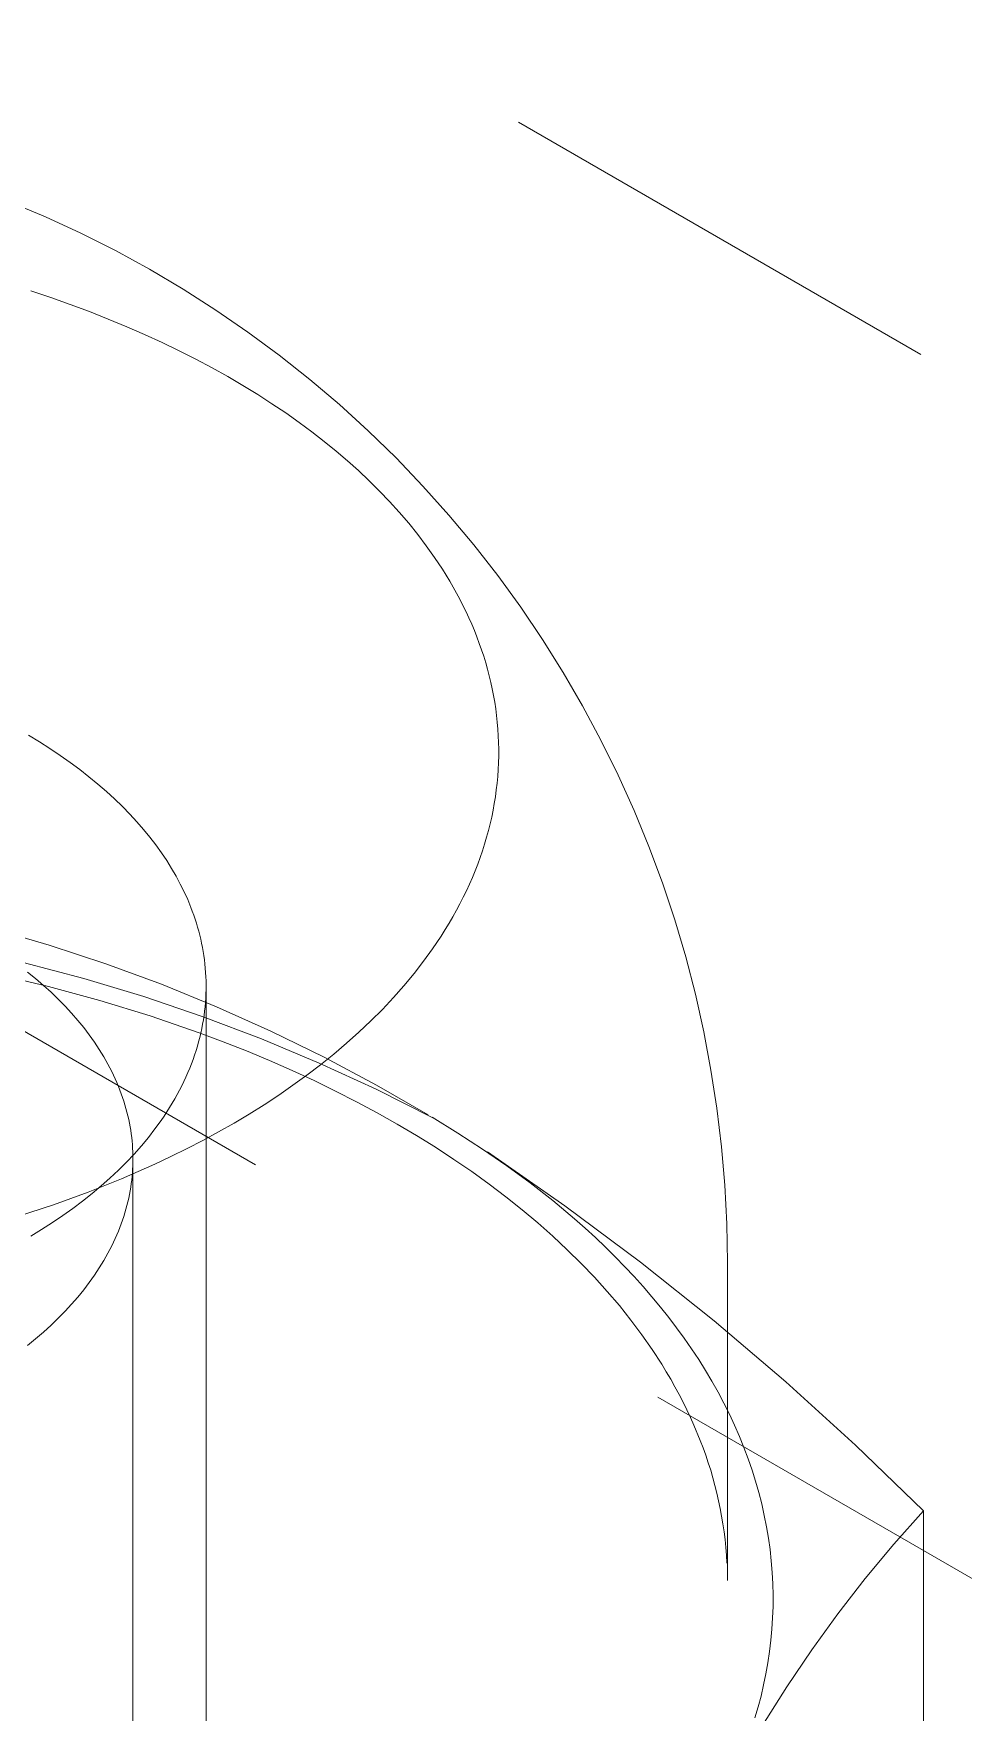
# Model space of a CAD drawing. Header units: inches. Extents: x -14 to 184, y -4 to 134.
# Drawn here: x 111.7671 to 111.9672, y 58.481 to 58.8424 of the extents above; entities that cross this region are included whole.
import ezdxf

# ---------------------------------------------------------------- set-up
doc = ezdxf.new("R2010")
doc.units = ezdxf.units.IN
doc.linetypes.add('HIDDEN', pattern=[1.905, 1.27, -0.635])
doc.layers.add('ZANO_R', color=7, linetype='Continuous', lineweight=0)
doc.layers.add('ZANO_R_przerywana', color=250, linetype='HIDDEN', lineweight=0)

msp = doc.modelspace()

# ---------------------------------------------------------------- linework, layer by layer
at = {"layer": 'ZANO_R'}
for p, q in [((111.76189, 58.8062), (111.76961, 58.80295)), ((111.76961, 58.80295), (111.77722, 58.79944)), ((111.77722, 58.79944), (111.7847, 58.79568)), ((111.7847, 58.79568), (111.79205, 58.79166)), ((111.79205, 58.79166), (111.79926, 58.78739)), ((111.76645, 58.78699), (111.77075, 58.78556)), ((111.77075, 58.78556), (111.77497, 58.78408)), ((111.79926, 58.78739), (111.80632, 58.78288)), ((111.77497, 58.78408), (111.77911, 58.78253)), ((111.77911, 58.78253), (111.78316, 58.78094)), ((111.80632, 58.78288), (111.81322, 58.77814)), ((111.78316, 58.78094), (111.78711, 58.7793)), ((111.78711, 58.7793), (111.79098, 58.77761)), ((111.81322, 58.77814), (111.81996, 58.77316)), ((111.79098, 58.77761), (111.79475, 58.77588)), ((111.79475, 58.77588), (111.79843, 58.77411)), ((111.79843, 58.77411), (111.80201, 58.77229)), ((111.80201, 58.77229), (111.80548, 58.77044)), ((111.81996, 58.77316), (111.82652, 58.76795)), ((111.80548, 58.77044), (111.80886, 58.76856)), ((111.80886, 58.76856), (111.81214, 58.76664)), ((111.82652, 58.76795), (111.83291, 58.76252)), ((111.81214, 58.76664), (111.81531, 58.76469)), ((111.81531, 58.76469), (111.81838, 58.76272)), ((111.81838, 58.76272), (111.82134, 58.76072)), ((111.82134, 58.76072), (111.82421, 58.7587)), ((111.83291, 58.76252), (111.8391, 58.75688)), ((111.82421, 58.7587), (111.82696, 58.75666)), ((111.82696, 58.75666), (111.82962, 58.7546)), ((111.8391, 58.75688), (111.8451, 58.75103)), ((111.82962, 58.7546), (111.83217, 58.75252)), ((111.83217, 58.75252), (111.83462, 58.75043)), ((111.83462, 58.75043), (111.83698, 58.74831)), ((111.8451, 58.75103), (111.85089, 58.74499)), ((111.83698, 58.74831), (111.83929, 58.74614)), ((111.83929, 58.74614), (111.84153, 58.74392)), ((111.84153, 58.74392), (111.8437, 58.74165)), ((111.85089, 58.74499), (111.85648, 58.73874)), ((111.8437, 58.74165), (111.8458, 58.73934)), ((111.8458, 58.73934), (111.84782, 58.73698)), ((111.85648, 58.73874), (111.86185, 58.73231)), ((111.84782, 58.73698), (111.84976, 58.73458)), ((111.84976, 58.73458), (111.85161, 58.73213)), ((111.85161, 58.73213), (111.85338, 58.72963)), ((111.86185, 58.73231), (111.867, 58.7257)), ((111.85338, 58.72963), (111.85506, 58.7271)), ((111.85506, 58.7271), (111.85664, 58.72453)), ((111.85664, 58.72453), (111.85739, 58.72323)), ((111.867, 58.7257), (111.87192, 58.71893)), ((111.85739, 58.72323), (111.85812, 58.72192)), ((111.85812, 58.72192), (111.85883, 58.7206)), ((111.85883, 58.7206), (111.8595, 58.71927)), ((111.8595, 58.71927), (111.86016, 58.71793)), ((111.86016, 58.71793), (111.86078, 58.71658)), ((111.86078, 58.71658), (111.86138, 58.71523)), ((111.87192, 58.71893), (111.87661, 58.71198)), ((111.86138, 58.71523), (111.86195, 58.71387)), ((111.86195, 58.71387), (111.8625, 58.7125)), ((111.8625, 58.7125), (111.86301, 58.71112)), ((111.86301, 58.71112), (111.8635, 58.70974)), ((111.8635, 58.70974), (111.86396, 58.70835)), ((111.87661, 58.71198), (111.88106, 58.70488)), ((111.86396, 58.70835), (111.86439, 58.70695)), ((111.86439, 58.70695), (111.86479, 58.70555)), ((111.86479, 58.70555), (111.86516, 58.70414)), ((111.86516, 58.70414), (111.8655, 58.70272)), ((111.8655, 58.70272), (111.86581, 58.7013)), ((111.88106, 58.70488), (111.88526, 58.69764)), ((111.86581, 58.7013), (111.86609, 58.69987)), ((111.86609, 58.69987), (111.86633, 58.69844)), ((111.86633, 58.69844), (111.86655, 58.69701)), ((111.86655, 58.69701), (111.86674, 58.69557)), ((111.86674, 58.69557), (111.86689, 58.69413)), ((111.88526, 58.69764), (111.88921, 58.69025)), ((111.76831, 58.68994), (111.76595, 58.69136)), ((111.86689, 58.69413), (111.86702, 58.69268)), ((111.86702, 58.69268), (111.86711, 58.69123)), ((111.86711, 58.69123), (111.86717, 58.68978)), ((111.77059, 58.68849), (111.76831, 58.68994)), ((111.77281, 58.687), (111.77059, 58.68849)), ((111.86717, 58.68978), (111.8672, 58.68832)), ((111.8672, 58.68832), (111.86719, 58.68687)), ((111.88921, 58.69025), (111.89291, 58.68274)), ((111.77495, 58.6855), (111.77281, 58.687)), ((111.77701, 58.68396), (111.77495, 58.6855)), ((111.779, 58.68241), (111.77701, 58.68396)), ((111.86709, 58.68395), (111.86698, 58.68249)), ((111.86715, 58.68541), (111.86709, 58.68395)), ((111.86719, 58.68687), (111.86715, 58.68541)), ((111.78091, 58.68083), (111.779, 58.68241)), ((111.78275, 58.67924), (111.78091, 58.68083)), ((111.86685, 58.68103), (111.86668, 58.67957)), ((111.86698, 58.68249), (111.86685, 58.68103)), ((111.89291, 58.68274), (111.89636, 58.6751)), ((111.7845, 58.67763), (111.78275, 58.67924)), ((111.78618, 58.676), (111.7845, 58.67763)), ((111.86625, 58.67665), (111.86598, 58.67519)), ((111.86648, 58.67811), (111.86625, 58.67665)), ((111.86668, 58.67957), (111.86648, 58.67811)), ((111.78778, 58.67436), (111.78618, 58.676)), ((111.7893, 58.67271), (111.78778, 58.67436)), ((111.86568, 58.67373), (111.86535, 58.67227)), ((111.86598, 58.67519), (111.86568, 58.67373)), ((111.89636, 58.6751), (111.89954, 58.66735)), ((111.79074, 58.67105), (111.7893, 58.67271)), ((111.7921, 58.66939), (111.79074, 58.67105)), ((111.86499, 58.67082), (111.86459, 58.66936)), ((111.86535, 58.67227), (111.86499, 58.67082)), ((111.79339, 58.66771), (111.7921, 58.66939)), ((111.79459, 58.66603), (111.79339, 58.66771)), ((111.79572, 58.66435), (111.79459, 58.66603)), ((111.8637, 58.66647), (111.8632, 58.66502)), ((111.86416, 58.66791), (111.8637, 58.66647)), ((111.86459, 58.66936), (111.86416, 58.66791)), ((111.89954, 58.66735), (111.90244, 58.65954)), ((111.79677, 58.66267), (111.79572, 58.66435)), ((111.79775, 58.66098), (111.79677, 58.66267)), ((111.86268, 58.66359), (111.86212, 58.66215)), ((111.8632, 58.66502), (111.86268, 58.66359)), ((111.79865, 58.6593), (111.79775, 58.66098)), ((111.79948, 58.65762), (111.79865, 58.6593)), ((111.8609, 58.65929), (111.86025, 58.65787)), ((111.86153, 58.66072), (111.8609, 58.65929)), ((111.86212, 58.66215), (111.86153, 58.66072)), ((111.90244, 58.65954), (111.90507, 58.65163)), ((111.80024, 58.65595), (111.79948, 58.65762)), ((111.80093, 58.65428), (111.80024, 58.65595)), ((111.85885, 58.65505), (111.8581, 58.65365)), ((111.85956, 58.65646), (111.85885, 58.65505)), ((111.86025, 58.65787), (111.85956, 58.65646)), ((111.80124, 58.65344), (111.80093, 58.65428)), ((111.80155, 58.6526), (111.80124, 58.65344)), ((111.80184, 58.65175), (111.80155, 58.6526)), ((111.80211, 58.6509), (111.80184, 58.65175)), ((111.85732, 58.65225), (111.85651, 58.65086)), ((111.8581, 58.65365), (111.85732, 58.65225)), ((111.90507, 58.65163), (111.90744, 58.64365)), ((111.75816, 58.64971), (111.77044, 58.64613)), ((111.80237, 58.65004), (111.80211, 58.6509)), ((111.80261, 58.64918), (111.80237, 58.65004)), ((111.80283, 58.64831), (111.80261, 58.64918)), ((111.80304, 58.64743), (111.80283, 58.64831)), ((111.8548, 58.64811), (111.8539, 58.64674)), ((111.85567, 58.64948), (111.8548, 58.64811)), ((111.85651, 58.65086), (111.85567, 58.64948)), ((111.77044, 58.64613), (111.7826, 58.64213)), ((111.80324, 58.64656), (111.80304, 58.64743)), ((111.80341, 58.64567), (111.80324, 58.64656)), ((111.80357, 58.64478), (111.80341, 58.64567)), ((111.80371, 58.64389), (111.80357, 58.64478)), ((111.85297, 58.64538), (111.85103, 58.64269)), ((111.8539, 58.64674), (111.85297, 58.64538)), ((111.77788, 58.63898), (111.76486, 58.64243)), ((111.7826, 58.64213), (111.7946, 58.63771)), ((111.80384, 58.64299), (111.80371, 58.64389)), ((111.80395, 58.64209), (111.80384, 58.64299)), ((111.80403, 58.64119), (111.80395, 58.64209)), ((111.80411, 58.64028), (111.80403, 58.64119)), ((111.85103, 58.64269), (111.84897, 58.64004)), ((111.90744, 58.64365), (111.90953, 58.63558)), ((111.77031, 58.63725), (111.75906, 58.63992)), ((111.76752, 58.63893), (111.76576, 58.64035)), ((111.76921, 58.63747), (111.76752, 58.63893)), ((111.77083, 58.636), (111.76921, 58.63747)), ((111.78134, 58.63425), (111.77031, 58.63725)), ((111.79078, 58.63508), (111.77788, 58.63898)), ((111.7946, 58.63771), (111.80645, 58.63288)), ((111.80416, 58.63936), (111.80411, 58.64028)), ((111.80419, 58.63844), (111.80416, 58.63936)), ((111.80421, 58.63752), (111.80419, 58.63844)), ((111.8042, 58.6366), (111.80421, 58.63752)), ((111.8468, 58.63742), (111.84453, 58.63485)), ((111.84897, 58.64004), (111.8468, 58.63742)), ((111.77238, 58.63451), (111.77083, 58.636)), ((111.77386, 58.633), (111.77238, 58.63451)), ((111.79215, 58.63094), (111.78134, 58.63425)), ((111.80354, 58.63074), (111.79078, 58.63508)), ((111.80399, 58.63288), (111.80407, 58.63381)), ((111.80407, 58.63381), (111.80413, 58.63474)), ((111.80413, 58.63474), (111.80418, 58.63567)), ((111.80418, 58.63567), (111.8042, 58.6366)), ((111.80421, 58.6366), (111.80421, 58.31085)), ((111.84453, 58.63485), (111.84215, 58.63232)), ((111.90953, 58.63558), (111.91135, 58.62745)), ((111.77526, 58.63148), (111.77386, 58.633)), ((111.7766, 58.62994), (111.77526, 58.63148)), ((111.77786, 58.62839), (111.7766, 58.62994)), ((111.80269, 58.6273), (111.79215, 58.63094)), ((111.80346, 58.62912), (111.80362, 58.63006)), ((111.81614, 58.62596), (111.80354, 58.63074)), ((111.80362, 58.63006), (111.80376, 58.631)), ((111.80376, 58.631), (111.80389, 58.63194)), ((111.80389, 58.63194), (111.80399, 58.63288)), ((111.80645, 58.63288), (111.81813, 58.62766)), ((111.83967, 58.62984), (111.83709, 58.6274)), ((111.84215, 58.63232), (111.83967, 58.62984)), ((111.77905, 58.62683), (111.77786, 58.62839)), ((111.78017, 58.62526), (111.77905, 58.62683)), ((111.8026, 58.62533), (111.80285, 58.62628)), ((111.80785, 58.62536), (111.80269, 58.6273)), ((111.80285, 58.62628), (111.80307, 58.62723)), ((111.80307, 58.62723), (111.80328, 58.62817)), ((111.80328, 58.62817), (111.80346, 58.62912)), ((111.81813, 58.62766), (111.82962, 58.62203)), ((111.83709, 58.6274), (111.83443, 58.62501)), ((111.91135, 58.62745), (111.91289, 58.61926)), ((111.78121, 58.62368), (111.78017, 58.62526)), ((111.78218, 58.6221), (111.78121, 58.62368)), ((111.8014, 58.62154), (111.80173, 58.62249)), ((111.80173, 58.62249), (111.80204, 58.62344)), ((111.80204, 58.62344), (111.80233, 58.62438)), ((111.80233, 58.62438), (111.8026, 58.62533)), ((111.8129, 58.62337), (111.80785, 58.62536)), ((111.81785, 58.6213), (111.8129, 58.62337)), ((111.82857, 58.62075), (111.81614, 58.62596)), ((111.83167, 58.62267), (111.82883, 58.62039)), ((111.83443, 58.62501), (111.83167, 58.62267)), ((111.78264, 58.62131), (111.78218, 58.6221)), ((111.78307, 58.62051), (111.78264, 58.62131)), ((111.7835, 58.61972), (111.78307, 58.62051)), ((111.7839, 58.61892), (111.7835, 58.61972)), ((111.78428, 58.61813), (111.7839, 58.61892)), ((111.80028, 58.6187), (111.80068, 58.61964)), ((111.80068, 58.61964), (111.80105, 58.62059)), ((111.80105, 58.62059), (111.8014, 58.62154)), ((111.8227, 58.61917), (111.81785, 58.6213)), ((111.82744, 58.61698), (111.8227, 58.61917)), ((111.82883, 58.62039), (111.8259, 58.61816)), ((111.8408, 58.61511), (111.82857, 58.62075)), ((111.82962, 58.62203), (111.84091, 58.61601)), ((111.91289, 58.61926), (111.91416, 58.61103)), ((111.78465, 58.61733), (111.78428, 58.61813)), ((111.785, 58.61654), (111.78465, 58.61733)), ((111.78533, 58.61574), (111.785, 58.61654)), ((111.78565, 58.61495), (111.78533, 58.61574)), ((111.79849, 58.61492), (111.79897, 58.61586)), ((111.79897, 58.61586), (111.79943, 58.61681)), ((111.79943, 58.61681), (111.79987, 58.61775)), ((111.79987, 58.61775), (111.80028, 58.6187)), ((111.8229, 58.61598), (111.81983, 58.61386)), ((111.8259, 58.61816), (111.8229, 58.61598)), ((111.83207, 58.61473), (111.82744, 58.61698)), ((111.84091, 58.61601), (111.85199, 58.60961)), ((111.78594, 58.61415), (111.78565, 58.61495)), ((111.78622, 58.61336), (111.78594, 58.61415)), ((111.78649, 58.61257), (111.78622, 58.61336)), ((111.78673, 58.61178), (111.78649, 58.61257)), ((111.78696, 58.61099), (111.78673, 58.61178)), ((111.79635, 58.61118), (111.79691, 58.61211)), ((111.79691, 58.61211), (111.79746, 58.61305)), ((111.79746, 58.61305), (111.79798, 58.61398)), ((111.79798, 58.61398), (111.79849, 58.61492)), ((111.81669, 58.61179), (111.81349, 58.60978)), ((111.81983, 58.61386), (111.81669, 58.61179)), ((111.83659, 58.61242), (111.83207, 58.61473)), ((111.84101, 58.61006), (111.83659, 58.61242)), ((111.85284, 58.60905), (111.8408, 58.61511)), ((111.78717, 58.6102), (111.78696, 58.61099)), ((111.78737, 58.60941), (111.78717, 58.6102)), ((111.78754, 58.60863), (111.78737, 58.60941)), ((111.78771, 58.60785), (111.78754, 58.60863)), ((111.79319, 58.60657), (111.79452, 58.6084)), ((111.79452, 58.6084), (111.79515, 58.60933)), ((111.79515, 58.60933), (111.79576, 58.61025)), ((111.79576, 58.61025), (111.79635, 58.61118)), ((111.81349, 58.60978), (111.81022, 58.60783)), ((111.84531, 58.60763), (111.84101, 58.61006)), ((111.85286, 58.60908), (111.85838, 58.60569)), ((111.91416, 58.61103), (111.91514, 58.60275)), ((111.78785, 58.60706), (111.78771, 58.60785)), ((111.78798, 58.60629), (111.78785, 58.60706)), ((111.78809, 58.60551), (111.78798, 58.60629)), ((111.78819, 58.60474), (111.78809, 58.60551)), ((111.78827, 58.60397), (111.78819, 58.60474)), ((111.79029, 58.60296), (111.79178, 58.60475)), ((111.79178, 58.60475), (111.79319, 58.60657)), ((111.8069, 58.60594), (111.80353, 58.60411)), ((111.81022, 58.60783), (111.8069, 58.60594)), ((111.84951, 58.60515), (111.84531, 58.60763)), ((111.85358, 58.60262), (111.84951, 58.60515)), ((111.86373, 58.60224), (111.85838, 58.60569)), ((111.78706, 58.59942), (111.78871, 58.60118)), ((111.78834, 58.6032), (111.78827, 58.60397)), ((111.78839, 58.60243), (111.78834, 58.6032)), ((111.78843, 58.60167), (111.78839, 58.60243)), ((111.78845, 58.60091), (111.78843, 58.60167)), ((111.78846, 58.60016), (111.78845, 58.60091)), ((111.78871, 58.60118), (111.79029, 58.60296)), ((111.80011, 58.60234), (111.79664, 58.60063)), ((111.80353, 58.60411), (111.80011, 58.60234)), ((111.85755, 58.60003), (111.85358, 58.60262)), ((111.86894, 58.59866), (111.86373, 58.60224)), ((111.86476, 58.60162), (111.88142, 58.59003)), ((111.91514, 58.60275), (111.91585, 58.59445)), ((111.78351, 58.59599), (111.78532, 58.59769)), ((111.78532, 58.59769), (111.78706, 58.59942)), ((111.79314, 58.59897), (111.78603, 58.59585)), ((111.78834, 58.59712), (111.78839, 58.59788)), ((111.78839, 58.59788), (111.78843, 58.59865)), ((111.78843, 58.59865), (111.78845, 58.5994)), ((111.78845, 58.5994), (111.78846, 58.60016)), ((111.78846, 58.12148), (111.78846, 58.60016)), ((111.79664, 58.60063), (111.79314, 58.59897)), ((111.86139, 58.59739), (111.85755, 58.60003)), ((111.86512, 58.59471), (111.86139, 58.59739)), ((111.87398, 58.59496), (111.86894, 58.59866)), ((111.78603, 58.59585), (111.77882, 58.59296)), ((111.77966, 58.59266), (111.78162, 58.59431)), ((111.78162, 58.59431), (111.78351, 58.59599)), ((111.78785, 58.59325), (111.78798, 58.59403)), ((111.78798, 58.59403), (111.78809, 58.59481)), ((111.78809, 58.59481), (111.78819, 58.59558)), ((111.78819, 58.59558), (111.78827, 58.59635)), ((111.78827, 58.59635), (111.78834, 58.59712)), ((111.86873, 58.59197), (111.86512, 58.59471)), ((111.87885, 58.59114), (111.87398, 58.59496)), ((111.91585, 58.59445), (111.91627, 58.58613)), ((111.77139, 58.59027), (111.76362, 58.58772)), ((111.77882, 58.59296), (111.77139, 58.59027)), ((111.77552, 58.58946), (111.77762, 58.59105)), ((111.77762, 58.59105), (111.77966, 58.59266)), ((111.78696, 58.58933), (111.78717, 58.59012)), ((111.78717, 58.59012), (111.78737, 58.59091)), ((111.78737, 58.59091), (111.78754, 58.59169)), ((111.78754, 58.59169), (111.78771, 58.59247)), ((111.78771, 58.59247), (111.78785, 58.59325)), ((111.87222, 58.58919), (111.86873, 58.59197)), ((111.88353, 58.58721), (111.87885, 58.59114)), ((111.88142, 58.59003), (111.89768, 58.5779)), ((111.76881, 58.58492), (111.77111, 58.5864)), ((111.77111, 58.5864), (111.77335, 58.58791)), ((111.77335, 58.58791), (111.77552, 58.58946)), ((111.78594, 58.58617), (111.78622, 58.58696)), ((111.78622, 58.58696), (111.78649, 58.58775)), ((111.78649, 58.58775), (111.78673, 58.58854)), ((111.78673, 58.58854), (111.78696, 58.58933)), ((111.87559, 58.58636), (111.87222, 58.58919)), ((111.87884, 58.58349), (111.87559, 58.58636)), ((111.8858, 58.5852), (111.88353, 58.58721)), ((111.76646, 58.58348), (111.76881, 58.58492)), ((111.78428, 58.58219), (111.78465, 58.58299)), ((111.78465, 58.58299), (111.785, 58.58378)), ((111.785, 58.58378), (111.78533, 58.58458)), ((111.78533, 58.58458), (111.78565, 58.58537)), ((111.78565, 58.58537), (111.78594, 58.58617)), ((111.88196, 58.58058), (111.87884, 58.58349)), ((111.88801, 58.58317), (111.8858, 58.5852)), ((111.89018, 58.58111), (111.88801, 58.58317)), ((111.91627, 58.58613), (111.91641, 58.5778)), ((111.78264, 58.57901), (111.78307, 58.57981)), ((111.78307, 58.57981), (111.7835, 58.5806)), ((111.7835, 58.5806), (111.7839, 58.5814)), ((111.7839, 58.5814), (111.78428, 58.58219)), ((111.88495, 58.57762), (111.88196, 58.58058)), ((111.89229, 58.57902), (111.89018, 58.58111)), ((111.78017, 58.57506), (111.78121, 58.57664)), ((111.78121, 58.57664), (111.78218, 58.57822)), ((111.78218, 58.57822), (111.78264, 58.57901)), ((111.88782, 58.57463), (111.88495, 58.57762)), ((111.89435, 58.57691), (111.89229, 58.57902)), ((111.89636, 58.57478), (111.89435, 58.57691)), ((111.89768, 58.5779), (111.91355, 58.56526)), ((111.91641, 58.5778), (111.91641, 58.50933)), ((111.7766, 58.57038), (111.77786, 58.57193)), ((111.77786, 58.57193), (111.77905, 58.57349)), ((111.77905, 58.57349), (111.78017, 58.57506)), ((111.89056, 58.5716), (111.88782, 58.57463)), ((111.8983, 58.57262), (111.89636, 58.57478)), ((111.90019, 58.57044), (111.8983, 58.57262)), ((111.77386, 58.56732), (111.77526, 58.56884)), ((111.77526, 58.56884), (111.7766, 58.57038)), ((111.89317, 58.56853), (111.89056, 58.5716)), ((111.89565, 58.56542), (111.89317, 58.56853)), ((111.90202, 58.56823), (111.90019, 58.57044)), ((111.90379, 58.56601), (111.90202, 58.56823)), ((111.77083, 58.56432), (111.77238, 58.56581)), ((111.77238, 58.56581), (111.77386, 58.56732)), ((111.89799, 58.56228), (111.89565, 58.56542)), ((111.90549, 58.56377), (111.90379, 58.56601)), ((111.91355, 58.56526), (111.92901, 58.55211)), ((111.76576, 58.55996), (111.76752, 58.56139)), ((111.76752, 58.56139), (111.76921, 58.56284)), ((111.76921, 58.56284), (111.77083, 58.56432)), ((111.9002, 58.55911), (111.89799, 58.56228)), ((111.90714, 58.5615), (111.90549, 58.56377)), ((111.90872, 58.55922), (111.90714, 58.5615)), ((111.90228, 58.55591), (111.9002, 58.55911)), ((111.91024, 58.55692), (111.90872, 58.55922)), ((111.90327, 58.5543), (111.90228, 58.55591)), ((111.90422, 58.55268), (111.90327, 58.5543)), ((111.91169, 58.5546), (111.91024, 58.55692)), ((111.91308, 58.55227), (111.91169, 58.5546)), ((111.90514, 58.55105), (111.90422, 58.55268)), ((111.90602, 58.54941), (111.90514, 58.55105)), ((111.9144, 58.54992), (111.91308, 58.55227)), ((111.92901, 58.55211), (111.94403, 58.53847)), ((111.90687, 58.54777), (111.90602, 58.54941)), ((111.90769, 58.54613), (111.90687, 58.54777)), ((111.91565, 58.54756), (111.9144, 58.54992)), ((111.91684, 58.54518), (111.91565, 58.54756)), ((111.90846, 58.54447), (111.90769, 58.54613)), ((111.90921, 58.54281), (111.90846, 58.54447)), ((111.91796, 58.54279), (111.91684, 58.54518)), ((111.91059, 58.53947), (111.90921, 58.54281)), ((111.91119, 58.5379), (111.91059, 58.53947)), ((111.919, 58.54039), (111.91796, 58.54279)), ((111.91998, 58.53799), (111.919, 58.54039)), ((111.91177, 58.53631), (111.91119, 58.5379)), ((111.91231, 58.53471), (111.91177, 58.53631)), ((111.92089, 58.53557), (111.91998, 58.53799)), ((111.94403, 58.53847), (111.9586, 58.52435)), ((111.91282, 58.53309), (111.91231, 58.53471)), ((111.9133, 58.53147), (111.91282, 58.53309)), ((111.92173, 58.53314), (111.92089, 58.53557)), ((111.92249, 58.53071), (111.92173, 58.53314)), ((111.91374, 58.52983), (111.9133, 58.53147)), ((111.91415, 58.52819), (111.91374, 58.52983)), ((111.92319, 58.52827), (111.92249, 58.53071)), ((111.91453, 58.52653), (111.91415, 58.52819)), ((111.91487, 58.52487), (111.91453, 58.52653)), ((111.91518, 58.5232), (111.91487, 58.52487)), ((111.92381, 58.52583), (111.92319, 58.52827)), ((111.92437, 58.52338), (111.92381, 58.52583)), ((111.91546, 58.52153), (111.91518, 58.5232)), ((111.9157, 58.51985), (111.91546, 58.52153)), ((111.92485, 58.52093), (111.92437, 58.52338)), ((111.9586, 58.52435), (111.95222, 58.51717)), ((111.9586, 58.35273), (111.9586, 58.52435)), ((111.91591, 58.51817), (111.9157, 58.51985)), ((111.91608, 58.51649), (111.91591, 58.51817)), ((111.92526, 58.51847), (111.92485, 58.52093)), ((111.9256, 58.51602), (111.92526, 58.51847)), ((111.91622, 58.51481), (111.91608, 58.51649)), ((111.91632, 58.51312), (111.91622, 58.51481)), ((111.92587, 58.51356), (111.9256, 58.51602)), ((111.95222, 58.51717), (111.94608, 58.50979)), ((111.92607, 58.51111), (111.92587, 58.51356)), ((111.92619, 58.50866), (111.92607, 58.51111)), ((111.92625, 58.50621), (111.92619, 58.50866)), ((111.94608, 58.50979), (111.94019, 58.5022)), ((111.92615, 58.50133), (111.92624, 58.50377)), ((111.92624, 58.50377), (111.92625, 58.50621)), ((111.926, 58.4989), (111.92615, 58.50133)), ((111.94019, 58.5022), (111.93456, 58.49442)), ((111.92549, 58.49406), (111.92578, 58.49648)), ((111.92578, 58.49648), (111.926, 58.4989)), ((111.92513, 58.49165), (111.92549, 58.49406)), ((111.93456, 58.49442), (111.92918, 58.48646)), ((111.92422, 58.48687), (111.92471, 58.48926)), ((111.92471, 58.48926), (111.92513, 58.49165)), ((111.92366, 58.48449), (111.92422, 58.48687)), ((111.92918, 58.48646), (111.92408, 58.47832)), ((111.92235, 58.47978), (111.92304, 58.48213)), ((111.92304, 58.48213), (111.92366, 58.48449))]:
    msp.add_line(p, q, dxfattribs=at)
at = {"layer": 'ZANO_R_przerywana', "ltscale": 0.05}
for p, q in [((112.47767, 58.47333), (101.50917, 64.806)), ((101.50917, 64.54884), (113.47987, 57.63754))]:
    msp.add_line(p, q, dxfattribs=at)

doc.saveas('drawing.dxf')
